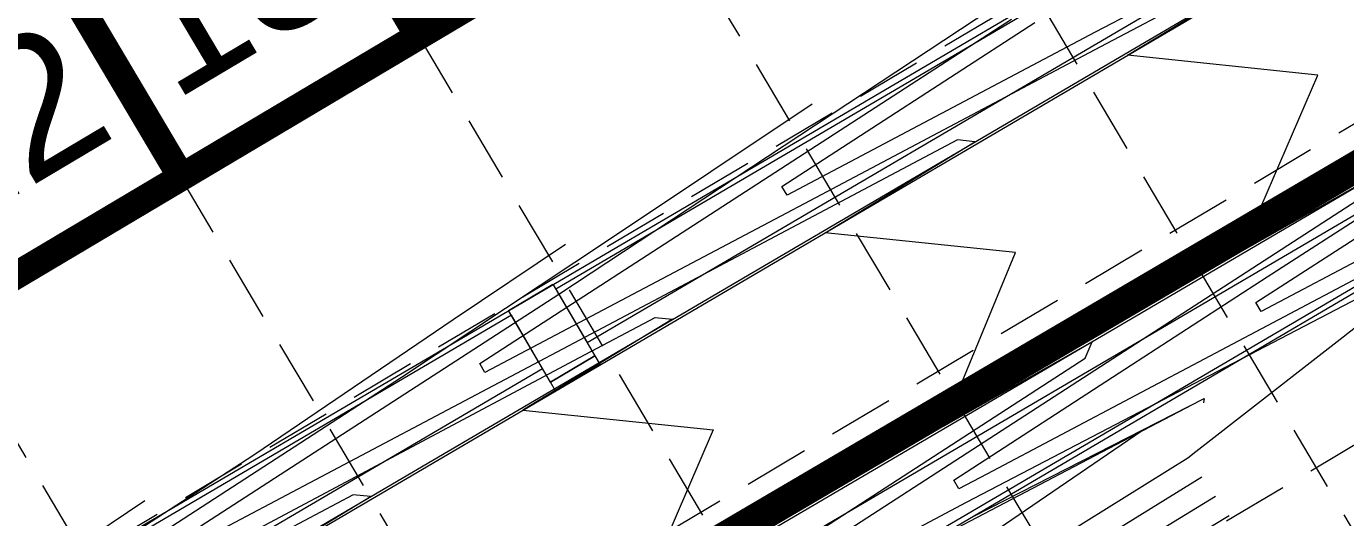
# Model space of a CAD drawing. Header units: inches. Extents: x 2527773 to 2531821, y 6906669 to 6910268.
# Drawn here: x 2528372.6 to 2528628.7, y 6908757.9 to 6908853.2 of the extents above; entities that cross this region are included whole.
import ezdxf
from ezdxf.enums import TextEntityAlignment as Align

# ---------------------------------------------------------------- set-up
doc = ezdxf.new("R2010")
doc.units = ezdxf.units.IN
doc.header["$MEASUREMENT"] = 0
doc.linetypes.add('DASHED', pattern=[0.2286, 0.1524, -0.0762])
doc.linetypes.add('HIDDEN', pattern=[0.009525, 0.00635, -0.003175])
for name, color, linetype in [('BASE', 7, 'Continuous'), ('GRID', 254, 'HIDDEN'), ('LIMITS OF DISTURBANCE', 1, 'HIDDEN')]:
    doc.layers.add(name, color=color, linetype=linetype)
for name, color, linetype, lineweight in [('CE-GRADE-25128 - CE-GRAD-CONT-MAJR-LINE', 1, 'Continuous', 80), ('CE-GRADE-25128 - CE-GRAD-CONT-MINR-LINE', 40, 'Continuous', 53), ('CE-SITE-25128 - a-paving', 251, 'Continuous', 0), ('CE-xutil-25128 - 34-St_ Structs', 253, 'Continuous', 13), ('CE-xutil-25128 - 57-Hatch2', 253, 'Continuous', 13), ('Level 13', 7, 'Continuous', 0)]:
    doc.layers.add(name, color=color, linetype=linetype, lineweight=lineweight)
doc.styles.get("Standard").update_dxf_attribs({"font": 'ARIAL.TTF'})

msp = doc.modelspace()

# ---------------------------------------------------------------- hatches: boundary and pattern name
at = {"layer": 'CE-xutil-25128 - 34-St_ Structs', "linetype": 'Continuous'}
h = msp.add_hatch(dxfattribs=at)
h.set_pattern_fill('GRAVEL', color=256, style=0)
h.set_pattern_definition([(129.96, (2526044.1, 6909440.3), (150361.5, -182959.5), [1683.7, -334309.2]), (80.494, (2524962.7, 6910730.8), (-7020.9, -26916.6), [1541.3, -305670.6]), (28.105, (2525217.2, 6912251), (-328138.95, -173140.3), [1582, -408417.7]), (-20.42, (2526612.6, 6912996.2), (231435.2, -89115), [1564.3, -273661]), (-64.46, (2528078.6, 6912450.4), (19474.3, -33827.5), [1237, -253531.7]), (250.27, (2528612, 6911334.2), (-7020.9, -26916.6), [1533, -305679]), (213.56, (2528094.3, 6909891.2), (-308664.7, -206967.8), [985.1, -409629.8]), (175.85, (2527273.3, 6909346.7), (-139496.4, 7638), [1232.5, -305060]), (96.87, (2525398.7, 6915378.4), (5432.5, -87660.8), [1948.6, -147530.3]), (70.267, (2525165.5, 6917313), (-7020.87, -26916.6), [1667.5, -305544.4]), (30.83, (2525729, 6918883), (-7020, -26917), [1086, -37947]), (-14.62, (2526660, 6919440), (19474, -33828), [1332, -26050]), (-52.933, (2527949.1, 6919102.8), (84917.87, -108393.53), [1952, -312127.5]), (-78.41, (2529126, 6917545), (19474, -33828), [2072, -59936]), (-99.506, (2529541.8, 6915515.8), (-7020.9, -26916.6), [1741.5, -305470.3]), (216.02, (2529254, 6913798), (-141084.8, -106939.4), [1278.3, -214593]), (170.66, (2528220.2, 6913046.4), (-271972, 42192.6), [1394, -301085.5]), (131.27, (2526845, 6913273), (45969, -40738.5), [1499, -97712.4]), (114.228, (2525855.9, 6914399.5), (90350.4, -196054.3), [1166.4, -391719.5]), (129.963, (2517475.2, 6915639.3), (150361.5, -182959.53), [1683.1, -334309.8]), (80.494, (2516394.1, 6916929.3), (-7020.87, -26916.6), [1541, -305671]), (28.105, (2516648.6, 6918449.1), (-328138.95, -173140.29), [1582, -408417.6]), (-19.896, (2518044, 6919194.4), (257930.3, -96025.84), [1564.4, -300915]), (-65.258, (2519515, 6918662), (70876.1, -162226.8), [1246.6, -214624.8]), (250.267, (2520036.9, 6917529.8), (-7020.87, -26916.6), [1527.8, -305684]), (213.557, (2519521, 6916091.7), (-308664.7, -206967.82), [982.3, -409632.6]), (175.846, (2518702.5, 6915548.7), (-139496.44, 7638), [1229.8, -305062.9]), (129.963, (2514332.3, 6937231.7), (150361.48, -182959.53), [1682.7, -334310.2]), (80.494, (2513251.5, 6938521.5), (-7020.87, -26916.61), [1541.2, -305670.7]), (28.105, (2513506, 6940041.5), (-328138.95, -173140.29), [1581.3, -408418.3]), (-19.896, (2514900.8, 6940786.4), (257930.3, -96025.84), [1564, -300915.5]), (-65.258, (2516371.4, 6940254.2), (70876.14, -162226.76), [1247.3, -214624]), (250.267, (2516893.4, 6939121.4), (-7020.87, -26916.61), [1526.9, -305685]), (213.557, (2516378, 6937684.2), (-308664.7, -206967.82), [982.1, -409632.8]), (175.846, (2515559.5, 6937141.3), (-139496.44, 7638), [1229.7, -305063]), (129.963, (2527576.2, 6935534), (150361.48, -182959.53), [1009.8, -334983.1]), (80.494, (2526927.7, 6936308), (-7020.87, -26916.61), [925, -306287]), (28.105, (2527080.4, 6937220.2), (-328138.95, -173140.29), [949.7, -409049.9]), (-20.42, (2527918, 6937667.6), (231435.18, -89114.92), [937.8, -274287.5]), (-64.464, (2528797, 6937340.3), (19474.25, -33827.54), [742, -254026.6]), (250.267, (2529117, 6936670.8), (-7020.87, -26916.61), [919.6, -306292.3]), (213.557, (2528806.4, 6935805.1), (-308664.7, -206967.82), [591.4, -410023.5]), (175.846, (2528313.6, 6935478.3), (-139496.44, 7638), [738.7, -305554]), (129.963, (2529131, 6919251.9), (150361.5, -182959.53), [1683.1, -334309.8]), (80.494, (2528049.8, 6920542), (-7020.87, -26916.6), [1541.6, -305670.2]), (28.105, (2528304.4, 6922062.4), (-328138.95, -173140.29), [1581.6, -408418]), (-19.896, (2529699.5, 6922807.4), (257930.3, -96025.84), [1564.8, -300914.6]), (-65.258, (2531171, 6922275), (70876.1, -162226.8), [1247, -214624.5]), (250.267, (2531692.8, 6921142.5), (-7020.87, -26916.6), [1528, -305683.9]), (213.557, (2531177, 6919704.2), (-308664.7, -206967.82), [982.4, -409632.5]), (175.846, (2530358.3, 6919161.2), (-139496.44, 7638), [1229.7, -305063]), (129.963, (2521510.4, 6915693.1), (150361.5, -182959.53), [1683.7, -334309.2]), (80.494, (2520429, 6916983.6), (-7020.87, -26916.6), [1541.3, -305670.6]), (28.105, (2520683.5, 6918503.7), (-328138.95, -173140.3), [1582, -408417.7]), (-20.42, (2522079, 6919249), (231435.2, -89114.9), [1564.3, -273661]), (-64.464, (2523545, 6918703.2), (19474.25, -33827.5), [1237, -253531.7]), (250.267, (2524078.1, 6917587), (-7020.87, -26916.6), [1533, -305679]), (213.557, (2523560.6, 6916144), (-308664.7, -206967.82), [985.1, -409629.8]), (175.846, (2522739.6, 6915599.5), (-139496.44, 7638), [1232.6, -305060]), (129.963, (2517158.5, 6919512.8), (150361.48, -182959.53), [1683.7, -334309.2]), (80.494, (2516077, 6920803.4), (-7020.87, -26916.6), [1540.6, -305671.3]), (28.105, (2516331.5, 6922322.8), (-328138.95, -173140.29), [1582.3, -408417.2]), (-19.896, (2517727.3, 6923068.2), (257930.3, -96025.84), [1564, -300915.5]), (-65.258, (2519198, 6922536), (70876.1, -162226.76), [1246.8, -214624.6]), (250.267, (2519719.7, 6921403.6), (-7020.87, -26916.6), [1528, -305684]), (213.557, (2519203.8, 6919965.4), (-308664.7, -206967.82), [982.3, -409632.5]), (175.846, (2518385.2, 6919422.4), (-139496.44, 7638), [1229.8, -305062.8]), (129.963, (2530336.5, 6924099.1), (150361.48, -182959.53), [1683.1, -334309.8]), (80.494, (2529255.4, 6925389.2), (-7020.87, -26916.6), [1541.6, -305670.2]), (28.105, (2529510, 6926909.7), (-328138.95, -173140.29), [1581.6, -408418]), (-19.896, (2530905, 6927654.7), (257930.3, -96025.84), [1564.8, -300914.6]), (-65.258, (2532376.5, 6927122.2), (70876.14, -162226.76), [1247, -214624.5]), (250.267, (2532898.4, 6925989.8), (-7020.87, -26916.6), [1528, -305683.9]), (213.557, (2532382.5, 6924551.5), (-308664.7, -206967.82), [982.4, -409632.5]), (175.846, (2531563.8, 6924008.5), (-139496.44, 7638), [1229.7, -305063]), (40.813, (2524207.4, 6928832.6), (-74052.83, -66928), [1948.5, -335864.3]), (14.373, (2525682.2, 6930106.2), (-60011.1, -13094.77), [1671.3, -342678.3]), (-25.084, (2527301.2, 6930521), (125454.7, -61471.23), [1098.4, -305194.3]), (-71.345, (2528296, 6930055.4), (19474.3, -33827.5), [1348, -98468]), (250.267, (2528727, 6928778.4), (-7020.87, -26916.6), [1956, -305256]), (226.024, (2528066.7, 6926937.3), (-40536.85, -46922.3), [2066.7, -221343.4]), (199.49, (2526632, 6925450), (-60011, -13094.8), [1748, -97464]), (165.38, (2524984, 6924867), (19474, -33828), [1197, -26185]), (112.818, (2523826, 6925169), (70876.14, -162226.76), [1412.1, -313890]), (75.38, (2523278, 6926470), (19474, -33828), [1485, -26332]), (58.929, (2523653.2, 6927907.7), (-47557.7, -73838.9), [1164.2, -288883]), (96.872, (2520074, 6922398.5), (5432.5, -87660.8), [1948, -147531]), (70.267, (2519840.8, 6924332.4), (-7020.87, -26916.6), [1668.1, -305543.8]), (30.83, (2520404, 6925903), (-7020, -26917), [1085, -37947]), (-14.62, (2521336, 6926460), (19474, -33828), [1331, -26050]), (-52.933, (2522624.3, 6926122.8), (84917.87, -108393.53), [1952, -312127.6]), (-78.41, (2523801, 6924565), (19474, -33827.5), [2072, -59935]), (-99.506, (2524217, 6922535.3), (-7020.87, -26916.6), [1741, -305471]), (216.02, (2523929.5, 6920818.3), (-141084.8, -106939.4), [1279, -214592.5]), (170.657, (2522895, 6920066.2), (-271972, 42192.6), [1393.6, -301085.8]), (131.27, (2521520, 6920292.4), (45969.4, -40738.5), [1499.6, -97712]), (114.228, (2520530.8, 6921419.4), (90350.39, -196054.3), [1166, -391720]), (7.496, (2530918.3, 6936174.3), (-86506.2, -6183.8), [1948, -145832]), (-19.896, (2532849.8, 6936428.4), (257930.3, -96025.84), [1677.4, -300802]), (-57.343, (2534427, 6935857.6), (19474.25, -33827.54), [1093.7, -408905.8]), (255.38, (2535017, 6934937), (-33516, -20006), [1365, -26452]), (216.534, (2534672.8, 6933616.2), (-174600.77, -126945.06), [1971.6, -390914.3]), (192.31, (2533089, 6932443), (-33516, -20006), [2074.5, -59349]), (165.38, (2531062, 6932000), (19474, -33828), [1755, -25627]), (131.272, (2529364, 6932443), (45969.4, -40738.5), [1198, -98014]), (80.494, (2528573.7, 6933343.4), (-7020.87, -26916.61), [1406.1, -305805.8]), (42.107, (2528806, 6934730), (-33516, -20005.7), [1503, -98312.7]), (23.695, (2529921, 6935738), (-160559.04, -73111.84), [1174.6, -312905]), (129.963, (2530307.4, 6927987.2), (150361.48, -182959.53), [1683.3, -334309.6]), (80.494, (2529226.2, 6929277.4), (-7020.87, -26916.6), [1540.9, -305671]), (28.105, (2529480.7, 6930797), (-328138.95, -173140.29), [1582.1, -408417.5]), (-19.896, (2530876.2, 6931542.4), (257930.3, -96025.84), [1563.8, -300915.6]), (-65.258, (2532346.7, 6931010.2), (70876.14, -162226.76), [1247.3, -214624]), (250.267, (2532868.7, 6929877.4), (-7020.87, -26916.6), [1527.5, -305684.4]), (213.557, (2532353, 6928439.6), (-308664.7, -206967.82), [982.6, -409632.3]), (175.846, (2531534.2, 6927896.5), (-139496.44, 7638), [1230, -305062.6]), (7.496, (2520689, 6915057), (-86506.2, -6183.8), [1948, -145832]), (-19.896, (2522620.3, 6915311), (257930.3, -96025.84), [1677.4, -300802]), (-57.343, (2524197.6, 6914740.2), (19474.25, -33827.54), [1093.7, -408905.8]), (255.38, (2524788, 6913820), (-33516, -20006), [1365, -26452]), (216.534, (2524443.4, 6912498.8), (-174600.8, -126945.06), [1971.6, -390914.3]), (192.31, (2522859, 6911325), (-33516, -20006), [2074, -59349]), (165.38, (2520833, 6910883), (19474, -33828), [1755, -25626]), (131.27, (2519134.5, 6911326), (45969.4, -40738.5), [1197, -98014.6]), (80.494, (2518344.9, 6912225.8), (-7020.87, -26916.6), [1406.3, -305805.6]), (42.11, (2518577, 6913613), (-33516, -20005.7), [1503, -98313]), (23.695, (2519692.2, 6914620.6), (-160559.04, -73111.84), [1174.6, -312905]), (129.963, (2521476.4, 6928274.8), (150361.48, -182959.53), [1683.3, -334309.6]), (80.494, (2520395.2, 6929565), (-7020.87, -26916.6), [1540.8, -305671]), (28.105, (2520649.7, 6931084.6), (-328138.95, -173140.29), [1581.6, -408418]), (-20.42, (2522044.8, 6931829.7), (231435.18, -89114.92), [1564.1, -273661.2]), (-64.464, (2523510.7, 6931284), (19474.25, -33827.54), [1237, -253531.8]), (250.267, (2524044, 6930168), (-7020.87, -26916.6), [1532.2, -305679.7]), (213.557, (2523526.6, 6928725.7), (-308664.7, -206967.82), [985.1, -409629.8]), (175.846, (2522705.6, 6928181.2), (-139496.44, 7638), [1232, -305060.7]), (129.963, (2515281.3, 6912645.8), (150361.5, -182959.53), [1682.7, -334310.2]), (80.494, (2514200.6, 6913935.5), (-7020.87, -26916.6), [1541.2, -305670.7]), (28.105, (2514455, 6915455.5), (-328138.95, -173140.29), [1581.3, -408418.3]), (-19.896, (2515850, 6916200.4), (257930.3, -96025.84), [1564.6, -300914.8]), (-65.258, (2517321, 6915668), (70876.1, -162226.8), [1246.8, -214624.7]), (250.267, (2517843, 6914535.6), (-7020.87, -26916.6), [1528, -305684]), (213.557, (2517327.1, 6913097.4), (-308664.7, -206967.82), [982.3, -409632.6]), (175.846, (2516508.5, 6912554.4), (-139496.44, 7638), [1229.7, -305063]), (129.963, (2510723, 6914114.5), (150361.48, -182959.53), [1683.7, -334309.2]), (80.494, (2509641.5, 6915405), (-7020.87, -26916.6), [1540.6, -305671.3]), (28.105, (2509896, 6916924.4), (-328138.95, -173140.29), [1582.4, -408417.2]), (-19.896, (2511291.7, 6917669.9), (257930.3, -96025.84), [1564, -300915.5]), (-65.258, (2512762.3, 6917137.7), (70876.14, -162226.76), [1246.8, -214624.6]), (250.267, (2513284, 6916005.3), (-7020.87, -26916.6), [1528, -305684]), (213.557, (2512768.2, 6914567.1), (-308664.7, -206967.82), [982.4, -409632.5]), (175.846, (2511949.6, 6914024), (-139496.44, 7638), [1229.8, -305062.8]), (7.496, (2516485.3, 6933282.3), (-86506.2, -6183.8), [1948, -145832.3]), (-19.896, (2518416.6, 6933536.4), (257930.3, -96025.84), [1677.7, -300801.7]), (-57.343, (2519994.2, 6932965.5), (19474.25, -33827.54), [1094.1, -408905.5]), (255.38, (2520585, 6932044), (-33516, -20006), [1365, -26452]), (216.534, (2520240, 6930723.4), (-174600.77, -126945.06), [1971.2, -390914.7]), (192.31, (2518656, 6929550), (-33516, -20006), [2075, -59348]), (165.38, (2516630, 6929108), (19474, -33828), [1755, -25627]), (131.272, (2514931, 6929550.5), (45969.4, -40738.5), [1198, -98014]), (80.494, (2514140.6, 6930450.7), (-7020.87, -26916.61), [1406.1, -305805.8]), (42.107, (2514373, 6931837.5), (-33516, -20005.7), [1503, -98312.7]), (23.695, (2515488, 6932845.4), (-160559.04, -73111.84), [1174.6, -312905]), (129.963, (2508494.5, 6927987.7), (150361.48, -182959.53), [1683.3, -334309.6]), (80.494, (2507413.3, 6929278), (-7020.87, -26916.61), [1540.8, -305671]), (28.105, (2507667.8, 6930797.6), (-328138.95, -173140.29), [1582.1, -408417.5]), (-19.896, (2509063.3, 6931543), (257930.3, -96025.84), [1563.7, -300915.7]), (-65.258, (2510533.7, 6931010.7), (70876.14, -162226.76), [1246.7, -214624.7]), (250.267, (2511055.5, 6929878.5), (-7020.87, -26916.61), [1527.8, -305684]), (213.557, (2510539.7, 6928440.3), (-308664.7, -206967.82), [981.8, -409633]), (175.846, (2509721.5, 6927897.6), (-139496.44, 7638), [1230.2, -305062.5]), (7.496, (2511576, 6922410), (-86506.2, -6183.8), [1948, -145832]), (-19.896, (2513507.8, 6922664), (257930.3, -96025.84), [1677.4, -300802]), (-57.343, (2515085, 6922093.1), (19474.25, -33827.54), [1094.3, -408905.3]), (255.38, (2515676, 6921172), (-33516, -20006), [1364, -26453]), (216.534, (2515331.2, 6919851.6), (-174600.77, -126945.06), [1970.8, -390915]), (192.31, (2513748, 6918678), (-33516, -20006), [2075, -59348]), (165.38, (2511720, 6918236), (19474, -33828), [1755, -25626]), (131.272, (2510022, 6918679), (45969.4, -40738.5), [1197, -98015]), (80.494, (2509232.4, 6919578.7), (-7020.87, -26916.6), [1406.2, -305805.7]), (42.107, (2509464.6, 6920965.6), (-33516, -20005.7), [1503, -98312.7]), (23.695, (2510579.7, 6921973.4), (-160559.04, -73111.84), [1174.6, -312905]), (7.496, (2518784, 6938614), (-86506.2, -6183.84), [1948, -145832.3]), (-19.896, (2520715, 6938868), (257930.3, -96025.84), [1677.7, -300801.7]), (-57.343, (2522292.6, 6938297.1), (19474.25, -33827.54), [1093.7, -408906]), (255.38, (2522883, 6937376), (-33516, -20006), [1365, -26453]), (216.534, (2522538.3, 6936055.8), (-174600.77, -126945.06), [1971.5, -390914.3]), (192.31, (2520954, 6934882), (-33516, -20005.7), [2074.4, -59349]), (165.38, (2518927, 6934440), (19474, -33828), [1755, -25627]), (131.272, (2517229.4, 6934883), (45969.4, -40738.5), [1198, -98014]), (80.494, (2516439.3, 6935783), (-7020.87, -26916.61), [1405.4, -305806.5]), (42.107, (2516671.4, 6937169), (-33516, -20005.7), [1503.6, -98312]), (23.695, (2517787, 6938177.3), (-160559.04, -73111.84), [1174.4, -312905]), (96.872, (2504604, 6918081.3), (5432.5, -87660.8), [1948, -147531]), (70.267, (2504371, 6920015.2), (-7020.87, -26916.61), [1668, -305543.8]), (33.557, (2504934, 6921585.3), (-308664.7, -206967.82), [1084.9, -409530]), (-14.62, (2505838, 6922185), (19474, -33828), [1369, -26012]), (-53.72, (2507163, 6921839.4), (19474.25, -33827.5), [1974, -174447.7]), (-78.414, (2508331, 6920248), (19474, -33827.5), [2072, -59936]), (-99.506, (2508747, 6918218.7), (-7020.87, -26916.6), [1741.6, -305470.3]), (216.02, (2508459.5, 6916501), (-141084.8, -106939.4), [1278.8, -214592.6]), (170.657, (2507425.2, 6915749), (-271972.02, 42192.62), [1393.6, -301085.8]), (131.272, (2506050, 6915975), (45969.4, -40738.5), [1500, -97711.6]), (114.228, (2505060.6, 6917102.7), (90350.39, -196054.3), [1166.3, -391719.5]), (129.963, (2512180.6, 6932323.2), (150361.48, -182959.53), [1683.3, -334309.6]), (80.494, (2511099.4, 6933613.4), (-7020.87, -26916.61), [1540.8, -305671]), (28.105, (2511353.9, 6935133), (-328138.95, -173140.29), [1581.6, -408418]), (-20.42, (2512749, 6935878), (231435.18, -89114.92), [1564.1, -273661.2]), (-64.464, (2514215, 6935332.4), (19474.25, -33827.54), [1237, -253531.8]), (250.267, (2514748, 6934216.3), (-7020.87, -26916.61), [1532.2, -305679.7]), (213.557, (2514230.8, 6932774.1), (-308664.7, -206967.82), [985.1, -409629.8]), (175.846, (2513409.8, 6932229.6), (-139496.44, 7638), [1232.6, -305060]), (96.872, (2510657.6, 6925347.4), (5432.5, -87660.8), [1948, -147531]), (70.267, (2510424.5, 6927281.3), (-7020.87, -26916.61), [1668.1, -305543.8]), (30.83, (2510988, 6928851), (-7021, -26917), [1085, -37947]), (-14.62, (2511920, 6929408), (19474, -33828), [1331, -26050]), (-52.933, (2513208, 6929071.7), (84917.87, -108393.53), [1952, -312127.6]), (-78.414, (2514385, 6927514), (19474, -33827.5), [2072, -59935]), (-99.506, (2514800.8, 6925484.1), (-7020.87, -26916.6), [1741, -305471]), (216.02, (2514513.3, 6923767), (-141084.8, -106939.4), [1279, -214592.5]), (170.657, (2513478.8, 6923015), (-271972.02, 42192.62), [1393.6, -301085.8]), (131.272, (2512104, 6923241), (45969.4, -40738.5), [1499.6, -97712]), (114.228, (2511114.5, 6924368.3), (90350.39, -196054.3), [1166.5, -391719.4]), (129.963, (2505880.9, 6923675.6), (150361.48, -182959.53), [1683.7, -334309.2]), (80.494, (2504799.4, 6924966.1), (-7020.87, -26916.61), [1540.6, -305671.3]), (28.105, (2505053.9, 6926485.6), (-328138.95, -173140.29), [1582.3, -408417.2]), (-19.896, (2506449.6, 6927231), (257930.3, -96025.84), [1564, -300915.5]), (-65.258, (2507920.2, 6926698.8), (70876.14, -162226.76), [1246.8, -214624.6]), (250.267, (2508442, 6925566.4), (-7020.87, -26916.61), [1528, -305684]), (213.557, (2507926.1, 6924128.2), (-308664.7, -206967.82), [982.3, -409632.5]), (175.846, (2507107.5, 6923585.1), (-139496.44, 7638), [1229.8, -305062.8]), (129.963, (2507961.5, 6932482.4), (150361.48, -182959.53), [1683.3, -334309.6]), (80.494, (2506880.3, 6933772.6), (-7020.87, -26916.61), [1540.8, -305671]), (28.105, (2507134.8, 6935292.3), (-328138.95, -173140.29), [1581.6, -408418]), (-20.42, (2508530, 6936037.3), (231435.18, -89114.92), [1564.1, -273661.2]), (-64.464, (2509995.7, 6935491.6), (19474.25, -33827.54), [1237, -253531.8]), (250.267, (2510529, 6934375.5), (-7020.87, -26916.61), [1532.2, -305679.7]), (213.557, (2510011.6, 6932933.3), (-308664.7, -206967.82), [985.6, -409629.2]), (175.846, (2509190.3, 6932388.5), (-139496.44, 7638), [1232.2, -305060.4]), (129.963, (2502944.6, 6915921.7), (150361.48, -182959.53), [1010.4, -334982.6]), (80.494, (2502295.7, 6916696), (-7020.87, -26916.61), [924.5, -306287.3]), (28.105, (2502448.4, 6917608), (-328138.95, -173140.29), [949, -409050.6]), (-19.896, (2503285.5, 6918055), (257930.3, -96025.84), [938.7, -301540.7]), (-65.258, (2504168, 6917735.5), (70876.14, -162226.76), [748.3, -215123.2]), (250.267, (2504481.3, 6917056), (-7020.87, -26916.61), [916.7, -306295.2]), (213.557, (2504171.8, 6916193), (-308664.7, -206967.82), [589.5, -410025.4]), (175.846, (2503680.6, 6915867.2), (-139496.44, 7638), [737.9, -305554.8]), (129.963, (2508500.3, 6921990.2), (150361.48, -182959.53), [1009.8, -334983.1]), (80.494, (2507851.7, 6922764), (-7020.87, -26916.61), [925, -306287]), (28.105, (2508004.5, 6923676.3), (-328138.95, -173140.29), [949.7, -409049.9]), (-20.42, (2508842.2, 6924123.7), (231435.18, -89114.92), [937.8, -274287.5]), (-64.464, (2509721, 6923796.5), (19474.25, -33827.54), [742, -254026.6]), (250.267, (2510041, 6923127), (-7020.87, -26916.6), [919.6, -306292.3]), (213.557, (2509730.5, 6922261.3), (-308664.7, -206967.82), [591.4, -410023.5]), (175.846, (2509237.7, 6921934.4), (-139496.44, 7638), [738.7, -305554]), (129.963, (2514343.2, 6916497.6), (150361.48, -182959.53), [1009.8, -334983.1]), (80.494, (2513694.6, 6917271.6), (-7020.87, -26916.6), [925, -306287]), (28.105, (2513847.4, 6918183.8), (-328138.95, -173140.29), [949.7, -409049.9]), (-20.42, (2514685, 6918631.2), (231435.18, -89114.9), [937.8, -274287.5]), (-64.464, (2515564, 6918304), (19474.25, -33827.54), [742, -254026.6]), (250.267, (2515883.9, 6917634.4), (-7020.87, -26916.6), [919.6, -306292.3]), (213.557, (2515573.4, 6916768.8), (-308664.7, -206967.82), [591.4, -410023.5]), (175.846, (2515080.6, 6916442), (-139496.44, 7638), [738.7, -305554]), (129.963, (2525643.5, 6920544), (150361.5, -182959.53), [1683.3, -334309.6]), (80.494, (2524562.3, 6921834), (-7020.87, -26916.6), [1540.8, -305671]), (28.105, (2524816.7, 6923353.7), (-328138.95, -173140.29), [1581.6, -408418]), (-20.42, (2526212, 6924098.8), (231435.2, -89114.9), [1564.1, -273661.2]), (-64.464, (2527677.7, 6923553), (19474.25, -33827.54), [1237, -253531.8]), (250.267, (2528211, 6922437), (-7020.87, -26916.6), [1532.2, -305679.7]), (213.557, (2527693.6, 6920994.8), (-308664.7, -206967.82), [985.1, -409629.8]), (175.846, (2526872.7, 6920450.3), (-139496.44, 7638), [1232.6, -305060]), (129.963, (2527473, 6923744.1), (150361.48, -182959.53), [1010.4, -334982.6]), (80.494, (2526824, 6924518.5), (-7020.87, -26916.6), [924.5, -306287.3]), (28.105, (2526976.8, 6925430.4), (-328138.95, -173140.29), [949, -409050.6]), (-19.896, (2527814, 6925877.4), (257930.3, -96025.84), [938.7, -301540.7]), (-65.258, (2528696.6, 6925558), (70876.1, -162226.76), [748.3, -215123]), (250.267, (2529009.8, 6924878.4), (-7020.87, -26916.6), [916.7, -306295.2]), (213.557, (2528700.3, 6924015.5), (-308664.7, -206967.82), [589.5, -410025.4]), (175.846, (2528209, 6923689.7), (-139496.44, 7638), [737.9, -305554.8]), (96.872, (2522845, 6933496.4), (5432.5, -87660.8), [1948, -147531]), (70.267, (2522612, 6935430.3), (-7020.87, -26916.61), [1668, -305543.8]), (33.557, (2523175.3, 6937000.4), (-308664.7, -206967.82), [1084.9, -409530]), (-14.62, (2524080, 6937600), (19474, -33828), [1369, -26012]), (-53.72, (2525404.3, 6937254.5), (19474.25, -33827.54), [1974, -174447.7]), (-78.414, (2526572, 6935663), (19474, -33827.5), [2072, -59936]), (-99.506, (2526988.4, 6933633.8), (-7020.87, -26916.61), [1741.6, -305470.3]), (216.02, (2526700.7, 6931916), (-141084.8, -106939.37), [1278.8, -214592.6]), (170.657, (2525666.4, 6931164), (-271972.02, 42192.62), [1393.6, -301085.8]), (131.272, (2524291, 6931390), (45969.4, -40738.5), [1500, -97711.6]), (114.228, (2523301.8, 6932517.8), (90350.39, -196054.3), [1166.3, -391719.5]), (40.813, (2515887.6, 6927365), (-74052.83, -66928), [1948.5, -335864.3]), (14.373, (2517362.4, 6928638.5), (-60011.1, -13094.77), [1671.3, -342678.3]), (-25.084, (2518981.4, 6929053.4), (125454.7, -61471.23), [1098.4, -305194.3]), (-71.345, (2519976, 6928588), (19474.3, -33827.5), [1348, -98468]), (250.267, (2520407.3, 6927310.8), (-7020.87, -26916.6), [1956, -305256]), (226.024, (2519747, 6925469.6), (-40536.85, -46922.3), [2066.7, -221343.4]), (199.49, (2518312, 6923982.4), (-60011, -13094.8), [1748, -97464]), (165.38, (2516664, 6923400), (19474, -33828), [1197, -26185]), (112.818, (2515506.2, 6923701.3), (70876.14, -162226.76), [1412.1, -313890]), (75.38, (2514959, 6925003), (19474, -33828), [1485, -26332]), (58.929, (2515333.4, 6926440), (-47557.7, -73838.92), [1164.2, -288883])])
h.paths.add_polyline_path([(2528466.15, 6908798.09), (2528474.78, 6908803.15), (2528482.91, 6908789.27), (2528474.28, 6908784.21)])

# ---------------------------------------------------------------- linework, layer by layer
at = {"color": 35, "lineweight": 0}
for p, q in [((2528622.4, 6908874.41), (2528580.02, 6908852.02)), ((2528612.02, 6908865.54), (2528581.09, 6908849.19)), ((2528586.29, 6908847.56), (2528615.38, 6908865.19)), ((2528475.89, 6908801.25), (2528571.28, 6908864.14)), ((2528613.44, 6908804.58), (2528695.49, 6908857.67)), ((2528512.15, 6908821.14), (2528563.78, 6908854.55)), ((2528519.19, 6908822.13), (2528568.34, 6908853.93)), ((2528580.02, 6908852.02), (2528520.25, 6908820.43)), ((2528581.09, 6908849.19), (2528523.56, 6908818.79)), ((2528623.24, 6908843.72), (2528586.29, 6908847.56)), ((2528608.54, 6908809.6), (2528623.24, 6908843.72)), ((2528525.08, 6908838.07), (2528485.78, 6908811.82)), ((2528553.34, 6908831.14), (2528487.75, 6908796.48)), ((2528527.61, 6908813.15), (2528556.7, 6908830.79)), ((2528556.7, 6908830.79), (2528553.34, 6908831.14)), ((2528638.14, 6908826.37), (2528608.54, 6908809.6)), ((2528520.25, 6908820.43), (2528519.19, 6908822.13)), ((2528599.26, 6908798.97), (2528636.36, 6908822.98)), ((2528460.6, 6908787.79), (2528512.15, 6908821.14)), ((2528611.25, 6908799.6), (2528643.12, 6908820.22)), ((2528523.56, 6908818.79), (2528461.56, 6908786.03)), ((2528651.69, 6908818.7), (2528612.27, 6908797.87)), ((2528485.78, 6908811.82), (2528445.4, 6908785.09)), ((2528564.55, 6908809.31), (2528527.61, 6908813.15)), ((2528653.69, 6908812.27), (2528555, 6908760.83)), ((2528455.43, 6908796.34), (2528477.23, 6908810.91)), ((2528550.64, 6908775.64), (2528564.55, 6908809.31)), ((2528651.55, 6908811.18), (2528599.61, 6908770.64)), ((2528631.13, 6908804.45), (2528559.03, 6908766.35)), ((2528587.09, 6908787.53), (2528613.44, 6908804.58)), ((2528401.82, 6908753.32), (2528475.89, 6908801.25)), ((2528557.37, 6908771.87), (2528599.26, 6908798.97)), ((2528612.27, 6908797.87), (2528611.25, 6908799.6)), ((2528487.75, 6908796.48), (2528402.83, 6908751.6)), ((2528416.72, 6908770.1), (2528455.43, 6908796.34)), ((2528498.01, 6908796.38), (2528468.92, 6908778.75)), ((2528479.95, 6908788.96), (2528494.65, 6908796.73)), ((2528494.65, 6908796.73), (2528498.01, 6908796.38)), ((2528579.45, 6908791.97), (2528550.64, 6908775.64)), ((2528578.12, 6908788.86), (2528579.45, 6908791.97)), ((2528399.05, 6908745.95), (2528479.95, 6908788.96)), ((2528516.97, 6908749.3), (2528578.12, 6908788.86)), ((2528461.56, 6908786.03), (2528460.6, 6908787.79)), ((2528552.57, 6908765.19), (2528587.09, 6908787.53)), ((2528445.4, 6908785.09), (2528419.75, 6908768.49)), ((2528556.6, 6908758.28), (2528601.19, 6908781.02)), ((2528601.19, 6908781.02), (2528601.07, 6908780.19)), ((2528598.85, 6908779.81), (2528436.21, 6908694.66)), ((2528468.92, 6908778.75), (2528505.87, 6908774.91)), ((2528505.87, 6908774.91), (2528491.17, 6908740.79)), ((2528530.01, 6908754.16), (2528557.37, 6908771.87)), ((2528599.61, 6908770.64), (2528598.05, 6908769.47)), ((2528389.17, 6908752.27), (2528416.72, 6908770.1)), ((2528419.75, 6908768.49), (2528394.53, 6908752.18)), ((2528559.03, 6908766.35), (2528553.58, 6908763.47)), ((2528553.58, 6908763.47), (2528552.57, 6908765.19)), ((2528395.58, 6908761.16), (2528340.1, 6908724.09)), ((2528435.97, 6908762.33), (2528403.25, 6908745.04)), ((2528410.24, 6908744.35), (2528439.33, 6908761.98)), ((2528439.33, 6908761.98), (2528435.97, 6908762.33)), ((2528555, 6908760.83), (2528494.9, 6908729.06))]:
    msp.add_line(p, q, dxfattribs=at)
at = {"layer": 'BASE', "const_width": 5.36}
msp.add_lwpolyline([(2528889.08, 6906746.04), (2531744.04, 6908441.33), (2530704.89, 6910191.06), (2527850.59, 6908496.12)], close=True, dxfattribs=at)
for points in [[(2528448.72, 6908851.21), (2528421.37, 6908897.25)], [(2528402.67, 6908823.87), (2528375.33, 6908869.91)]]:
    msp.add_lwpolyline(points, dxfattribs=at)
at = {"layer": 'CE-GRADE-25128 - CE-GRAD-CONT-MAJR-LINE', "color": 35, "linetype": 'Continuous', "lineweight": 0, "flags": 128}
msp.add_lwpolyline([(2528588.97, 6908774.64), (2528466.31, 6908690.93)], dxfattribs=at)
at = {"layer": 'CE-GRADE-25128 - CE-GRAD-CONT-MINR-LINE', "color": 35, "linetype": 'Continuous', "lineweight": 0}
for p, q in [((2528598.05, 6908769.47), (2528489.83, 6908702.14)), ((2528600.72, 6908765.75), (2528492.01, 6908698.78)), ((2528603.38, 6908762.02), (2528494.18, 6908695.42)), ((2528606.05, 6908758.29), (2528496.33, 6908692.04))]:
    msp.add_line(p, q, dxfattribs=at)
at = {"layer": 'CE-SITE-25128 - a-paving', "lineweight": 0, "ltscale": 0.273403}
for p, q in [((2528248.91, 6908650.35), (2530297.74, 6909851.47)), ((2528249.16, 6908649.92), (2530297.99, 6909851.04)), ((2530321.07, 6909813.5), (2528271.64, 6908612.09)), ((2530321.32, 6909813.07), (2528271.9, 6908611.66))]:
    msp.add_line(p, q, dxfattribs=at)
at = {"layer": 'CE-xutil-25128 - 34-St_ Structs', "linetype": 'Continuous', "lineweight": 0, "flags": 128}
for points in [[(2528466.15, 6908798.09), (2528474.78, 6908803.15), (2528482.91, 6908789.27), (2528474.28, 6908784.21)], [(2528474.28, 6908784.21), (2528482.91, 6908789.27), (2528483.92, 6908787.54), (2528475.3, 6908782.49)]]:
    msp.add_lwpolyline(points, close=True, dxfattribs=at)
at = {"layer": 'CE-xutil-25128 - 57-Hatch2', "linetype": 'Continuous', "lineweight": 0, "flags": 128}
for points in [[(2528731.57, 6908938.52), (2528725.5, 6908948.88), (2528475.32, 6908802.21), (2528481.39, 6908791.86)], [(2528764.95, 6908881.59), (2528758.88, 6908891.94), (2528508.7, 6908745.27), (2528514.77, 6908734.92)]]:
    msp.add_lwpolyline(points, close=True, dxfattribs=at)
msp.add_lwpolyline([(2528246.61, 6908654.21), (2528472.77, 6908786.8), (2528466.7, 6908797.15), (2528240.48, 6908664.53)], dxfattribs=at)
at = {"layer": 'GRID', "color": 252, "linetype": 'HIDDEN', "lineweight": 0, "ltscale": 2000}
for p, q in [((2527879.28, 6908450.57), (2530733.97, 6910145.81)), ((2527906.62, 6908404.53), (2530761.31, 6910099.76)), ((2527933.97, 6908358.48), (2530788.65, 6910053.72)), ((2528540.8, 6908905.9), (2529497.91, 6907294.18)), ((2528494.76, 6908878.55), (2529451.87, 6907266.83)), ((2528448.72, 6908851.21), (2529405.83, 6907239.49)), ((2528402.26, 6908824.21), (2529359.63, 6907212.06)), ((2528356.22, 6908796.87), (2529313.59, 6907184.71))]:
    msp.add_line(p, q, dxfattribs=at)
at = {"layer": 'Level 13', "color": 7, "linetype": 'Continuous', "lineweight": 0}
for p, q in [((2530282.08, 6909862.57), (2528239.97, 6908665.39)), ((2530323.15, 6909793.92), (2528345.54, 6908634.55))]:
    msp.add_line(p, q, dxfattribs=at)
at = {"layer": 'LIMITS OF DISTURBANCE', "linetype": 'DASHED', "lineweight": 0, "ltscale": 200, "const_width": 6}
msp.add_lwpolyline([(2528332.36, 6908651.37), (2528888.03, 6907674.77), (2529627.31, 6908111.38), (2529767.82, 6907853.31), (2529803.13, 6907790.91), (2529843.97, 6907738.74), (2529892.79, 6907769.68), (2529843.96, 6907815.74), (2529662.39, 6908147.63), (2529567.23, 6908242.62), (2530796.16, 6908963.31), (2530836.37, 6908955.22), (2530841.61, 6908987.33), (2530829.91, 6909020.6), (2530361.77, 6909809.42, 0.353669), (2530319.01, 6909816.02), (2528338.87, 6908654.84)], format="xyb", close=True, dxfattribs=at)

# ---------------------------------------------------------------- texts
at = {"layer": 'BASE'}
for s, p in [('13', (2528412.02, 6908860.56)), ('12', (2528365.98, 6908833.22))]:
    msp.add_text(s, height=26.775, rotation=30.7037, dxfattribs=at).set_placement(p, align=Align.MIDDLE_CENTER)

doc.saveas('drawing.dxf')
